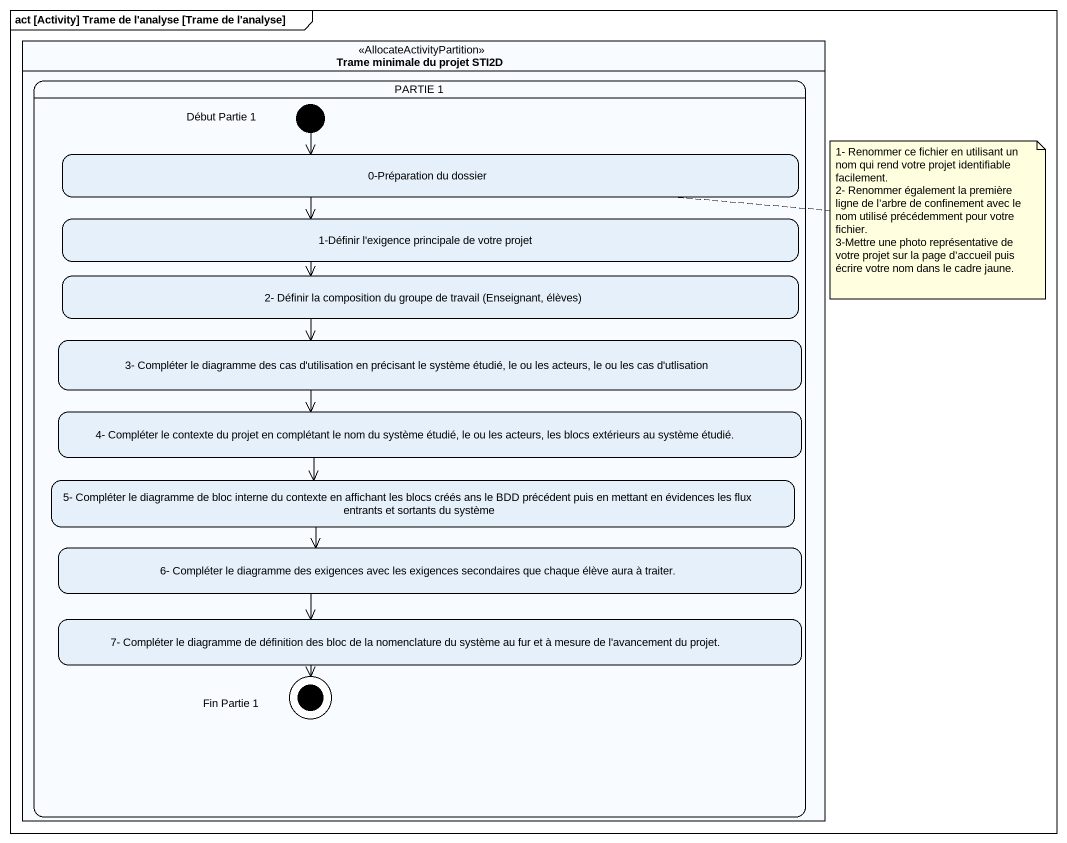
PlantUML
@startuml
mainframe act [Activity] Trame de l'analyse [Trame de l'analyse]
hide empty description
state "Trame minimale du projet STI2D" as Trame_minimale_du_projet <<AllocateActivityPartition>> {
  state "PARTIE 1" as PARTIE_1 {
    state "Début Partie 1" as Début_Partie_1 <<start>>
    state "0-Préparation du dossier" as s0_Préparation_du_dossier
    state "1-Définir l'exigence principale de votre projet" as s1_Définir_l_exigence
    state "2- Définir la composition du groupe de travail (Enseignant, élèves)" as s2_Définir_la_composition_du
    state "3- Compléter le diagramme des cas d'utilisation en précisant le système étudié, le ou les acteurs, le ou les cas d'utlisation" as s3_Compléter_le_diagramme
    state "4- Compléter le contexte du projet en complétant le nom du système étudié, le ou les acteurs, les blocs extérieurs au système étudié." as s4_Compléter_le_contexte_du
    state "5- Compléter le diagramme de bloc interne du contexte en affichant les blocs créés ans le BDD précédent puis en mettant en évidences les flux entrants et sortants du système" as s5_Compléter_le_diagramme_de
    state "6- Compléter le diagramme des exigences avec les exigences secondaires que chaque élève aura à traiter." as s6_Compléter_le_diagramme
    state "7- Compléter le diagramme de définition des bloc de la nomenclature du système au fur et à mesure de l'avancement du projet." as s7_Compléter_le_diagramme_de
    state "Fin Partie 1" as Fin_Partie_1 <<end>>
  }
}
Début_Partie_1 -right-> s0_Préparation_du_dossier
s0_Préparation_du_dossier --> s1_Définir_l_exigence
s1_Définir_l_exigence --> s2_Définir_la_composition_du
s2_Définir_la_composition_du --> s3_Compléter_le_diagramme
s3_Compléter_le_diagramme --> s4_Compléter_le_contexte_du
s4_Compléter_le_contexte_du --> s5_Compléter_le_diagramme_de
s5_Compléter_le_diagramme_de --> s6_Compléter_le_diagramme
s6_Compléter_le_diagramme --> s7_Compléter_le_diagramme_de
s7_Compléter_le_diagramme_de -left-> Fin_Partie_1
note right of s0_Préparation_du_dossier
  1- Renommer ce fichier en utilisant un nom qui rend votre projet identifiable facilement.
  2- Renommer également la première ligne de l’arbre de confinement avec le nom utilisé précédemment pour votre fichier.
  3-Mettre une photo représentative de votre projet sur la page d’accueil puis écrire votre nom dans le cadre jaune.
end note
@enduml
